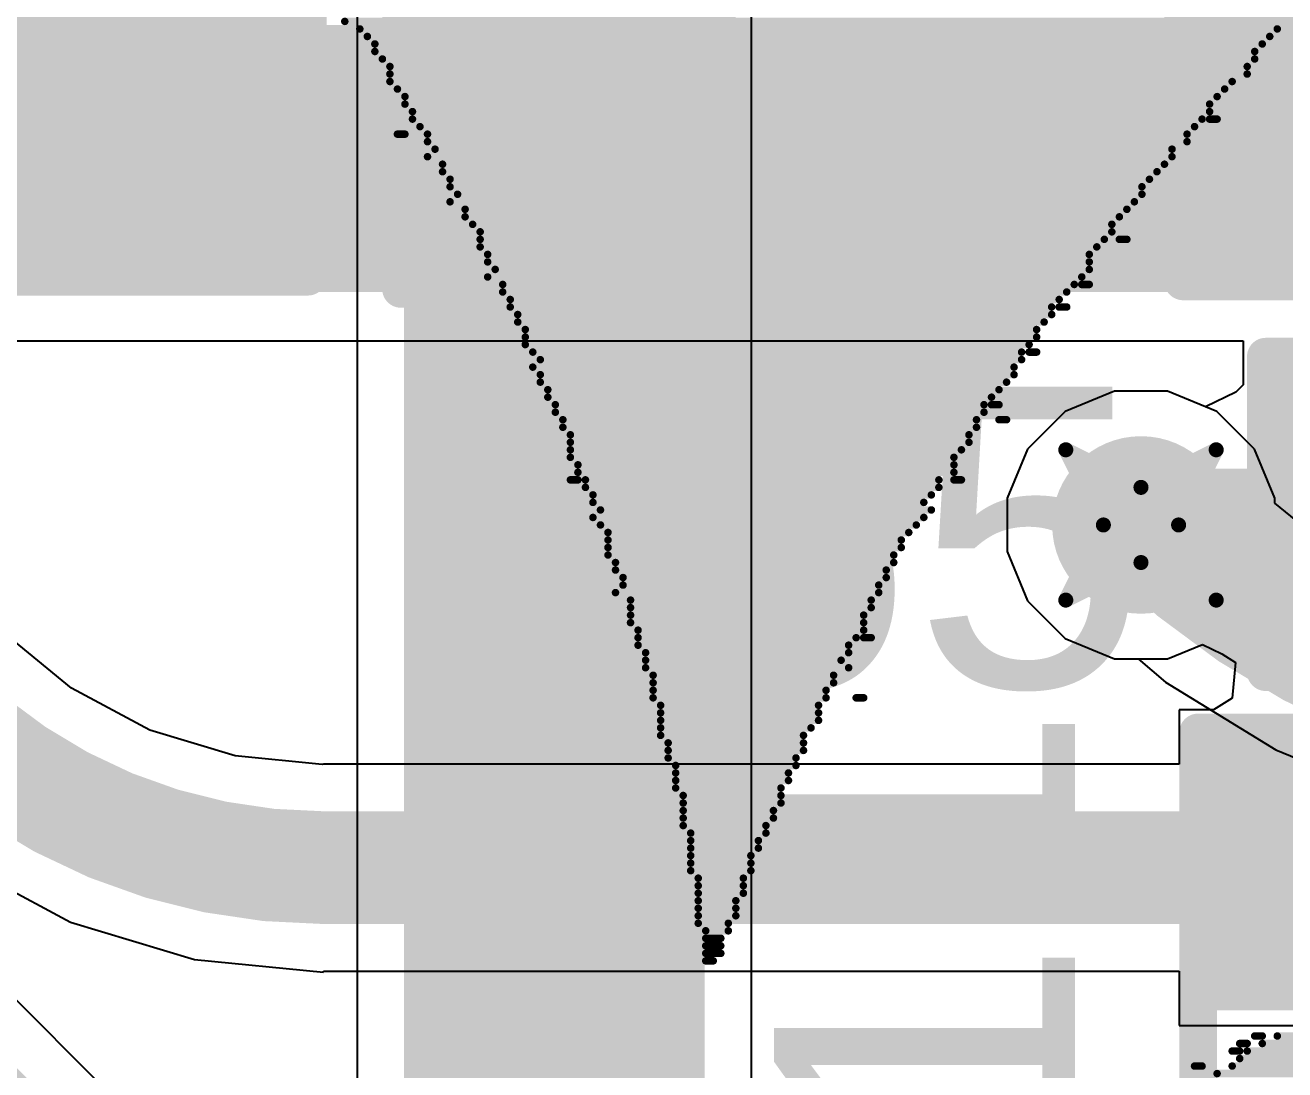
# Model space of a CAD drawing. Header units: inches. Extents: x -5 to 426, y -53 to 116.
# Drawn here: x 30.986 to 35.24, y -12.688 to -9.158 of the extents above; entities that cross this region are included whole.
import ezdxf

# ---------------------------------------------------------------- set-up
doc = ezdxf.new("R2010")
doc.units = ezdxf.units.IN
for name, color, linetype in [('Board Outline', 216, 'Continuous'), ('Bottom Layer', 5, 'Continuous'), ('Bottom Overlay', 54, 'Continuous'), ('Drill Drawing', 1, 'Continuous'), ('Top Layer', 1, 'Continuous'), ('Top Overlay', 2, 'Continuous'), ('Top Paste', 8, 'Continuous'), ('Top Solder', 216, 'Continuous'), ('Via Holes', 16, 'Continuous')]:
    doc.layers.add(name, color=color, linetype=linetype)
doc.styles.add('Arial', font='', dxfattribs={"height": 0.2})
doc.styles.get('Arial').set_extended_font_data('Arial')

# ---------------------------------------------------------------- blocks, each defined once
blk = doc.blocks.new('R___0603_3')
at = {"layer": 'Top Layer'}
for points in [[(-0.381, 0.4445), (-0.381, -0.4445), (-1.143, -0.4445), (-1.143, 0.4445)], [(1.143, 0.4445), (1.143, -0.4445), (0.381, -0.4445), (0.381, 0.4445)]]:
    blk.add_hatch(color=1, dxfattribs=at).paths.add_polyline_path(points)
at = {"layer": 'Top Paste'}
for points in [[(-0.381, 0.4445), (-0.381, -0.4445), (-1.143, -0.4445), (-1.143, 0.4445)], [(1.143, 0.4445), (1.143, -0.4445), (0.381, -0.4445), (0.381, 0.4445)]]:
    blk.add_hatch(color=8, dxfattribs=at).paths.add_polyline_path(points)
at = {"layer": 'Top Solder'}
for points in [[(-0.2794, 0.5461), (-0.2794, -0.5461), (-1.2446, -0.5461), (-1.2446, 0.5461)], [(1.2446, 0.5461), (1.2446, -0.5461), (0.2794, -0.5461), (0.2794, 0.5461)]]:
    blk.add_hatch(color=216, dxfattribs=at).paths.add_polyline_path(points)
at = {"layer": 'Top Overlay', "const_width": 0.127}
for points in [[(-1.2192, 0.5334), (-1.2192, -0.5334)], [(-1.2192, 0.5334), (1.2192, 0.5334)], [(1.2192, 0.5334), (1.2192, -0.5334)], [(-1.2192, -0.5334), (1.2192, -0.5334)]]:
    blk.add_lwpolyline(points, dxfattribs=at)
at = {"layer": 'Top Overlay', "const_width": 0.0635}
for points in [[(-1.25095, 0.5334, 1), (-1.18745, 0.5334, 1)], [(-1.25095, 0.5334, 1), (-1.18745, 0.5334, 1)], [(1.18745, 0.5334, 1), (1.25095, 0.5334, 1)], [(1.18745, 0.5334, 1), (1.25095, 0.5334, 1)], [(-1.25095, -0.5334, 1), (-1.18745, -0.5334, 1)], [(-1.25095, -0.5334, 1), (-1.18745, -0.5334, 1)], [(1.18745, -0.5334, 1), (1.25095, -0.5334, 1)], [(1.18745, -0.5334, 1), (1.25095, -0.5334, 1)]]:
    blk.add_lwpolyline(points, format="xyb", close=True, dxfattribs=at)
blk = doc.blocks.new('R___0603_4')
at = {"layer": 'Top Layer'}
for points in [[(-0.381, 0.4445), (-0.381, -0.4445), (-1.143, -0.4445), (-1.143, 0.4445)], [(1.143, 0.4445), (1.143, -0.4445), (0.381, -0.4445), (0.381, 0.4445)]]:
    blk.add_hatch(color=1, dxfattribs=at).paths.add_polyline_path(points)
at = {"layer": 'Top Paste'}
for points in [[(-0.381, 0.4445), (-0.381, -0.4445), (-1.143, -0.4445), (-1.143, 0.4445)], [(1.143, 0.4445), (1.143, -0.4445), (0.381, -0.4445), (0.381, 0.4445)]]:
    blk.add_hatch(color=8, dxfattribs=at).paths.add_polyline_path(points)
at = {"layer": 'Top Solder'}
for points in [[(-0.2794, 0.5461), (-0.2794, -0.5461), (-1.2446, -0.5461), (-1.2446, 0.5461)], [(1.2446, 0.5461), (1.2446, -0.5461), (0.2794, -0.5461), (0.2794, 0.5461)]]:
    blk.add_hatch(color=216, dxfattribs=at).paths.add_polyline_path(points)
at = {"layer": 'Top Overlay', "const_width": 0.127}
for points in [[(-1.2192, 0.5334), (1.2192, 0.5334)], [(-1.2192, 0.5334), (-1.2192, -0.5334)], [(1.2192, 0.5334), (1.2192, -0.5334)], [(-1.2192, -0.5334), (1.2192, -0.5334)]]:
    blk.add_lwpolyline(points, dxfattribs=at)
at = {"layer": 'Top Overlay', "const_width": 0.0635}
for points in [[(-1.25095, 0.5334, 1), (-1.18745, 0.5334, 1)], [(-1.25095, 0.5334, 1), (-1.18745, 0.5334, 1)], [(1.18745, 0.5334, 1), (1.25095, 0.5334, 1)], [(1.18745, 0.5334, 1), (1.25095, 0.5334, 1)], [(-1.25095, -0.5334, 1), (-1.18745, -0.5334, 1)], [(-1.25095, -0.5334, 1), (-1.18745, -0.5334, 1)], [(1.18745, -0.5334, 1), (1.25095, -0.5334, 1)], [(1.18745, -0.5334, 1), (1.25095, -0.5334, 1)]]:
    blk.add_lwpolyline(points, format="xyb", close=True, dxfattribs=at)
blk = doc.blocks.new('R___0603_5')
at = {"layer": 'Top Layer'}
for points in [[(-0.381, 0.4445), (-0.381, -0.4445), (-1.143, -0.4445), (-1.143, 0.4445)], [(1.143, 0.4445), (1.143, -0.4445), (0.381, -0.4445), (0.381, 0.4445)]]:
    blk.add_hatch(color=1, dxfattribs=at).paths.add_polyline_path(points)
at = {"layer": 'Top Paste'}
for points in [[(-0.381, 0.4445), (-0.381, -0.4445), (-1.143, -0.4445), (-1.143, 0.4445)], [(1.143, 0.4445), (1.143, -0.4445), (0.381, -0.4445), (0.381, 0.4445)]]:
    blk.add_hatch(color=8, dxfattribs=at).paths.add_polyline_path(points)
at = {"layer": 'Top Solder'}
for points in [[(-0.2794, 0.5461), (-0.2794, -0.5461), (-1.2446, -0.5461), (-1.2446, 0.5461)], [(1.2446, 0.5461), (1.2446, -0.5461), (0.2794, -0.5461), (0.2794, 0.5461)]]:
    blk.add_hatch(color=216, dxfattribs=at).paths.add_polyline_path(points)
at = {"layer": 'Top Overlay', "const_width": 0.127}
for points in [[(-1.2192, 0.5334), (1.2192, 0.5334)], [(-1.2192, 0.5334), (-1.2192, -0.5334)], [(1.2192, 0.5334), (1.2192, -0.5334)], [(-1.2192, -0.5334), (1.2192, -0.5334)]]:
    blk.add_lwpolyline(points, dxfattribs=at)
at = {"layer": 'Top Overlay', "const_width": 0.0635}
for points in [[(-1.25095, 0.5334, 1), (-1.18745, 0.5334, 1)], [(-1.25095, 0.5334, 1), (-1.18745, 0.5334, 1)], [(1.18745, 0.5334, 1), (1.25095, 0.5334, 1)], [(1.18745, 0.5334, 1), (1.25095, 0.5334, 1)], [(-1.25095, -0.5334, 1), (-1.18745, -0.5334, 1)], [(-1.25095, -0.5334, 1), (-1.18745, -0.5334, 1)], [(1.18745, -0.5334, 1), (1.25095, -0.5334, 1)], [(1.18745, -0.5334, 1), (1.25095, -0.5334, 1)]]:
    blk.add_lwpolyline(points, format="xyb", close=True, dxfattribs=at)
blk = doc.blocks.new('R___0603_39')
at = {"layer": 'Top Layer'}
for points in [[(-0.381, 0.4445), (-0.381, -0.4445), (-1.143, -0.4445), (-1.143, 0.4445)], [(1.143, 0.4445), (1.143, -0.4445), (0.381, -0.4445), (0.381, 0.4445)]]:
    blk.add_hatch(color=1, dxfattribs=at).paths.add_polyline_path(points)
at = {"layer": 'Top Paste'}
for points in [[(-0.381, 0.4445), (-0.381, -0.4445), (-1.143, -0.4445), (-1.143, 0.4445)], [(1.143, 0.4445), (1.143, -0.4445), (0.381, -0.4445), (0.381, 0.4445)]]:
    blk.add_hatch(color=8, dxfattribs=at).paths.add_polyline_path(points)
at = {"layer": 'Top Solder'}
for points in [[(-0.2794, 0.5461), (-0.2794, -0.5461), (-1.2446, -0.5461), (-1.2446, 0.5461)], [(1.2446, 0.5461), (1.2446, -0.5461), (0.2794, -0.5461), (0.2794, 0.5461)]]:
    blk.add_hatch(color=216, dxfattribs=at).paths.add_polyline_path(points)
at = {"layer": 'Top Overlay', "const_width": 0.127}
for points in [[(-1.2192, 0.5334), (1.2192, 0.5334)], [(-1.2192, 0.5334), (-1.2192, -0.5334)], [(1.2192, 0.5334), (1.2192, -0.5334)], [(-1.2192, -0.5334), (1.2192, -0.5334)]]:
    blk.add_lwpolyline(points, dxfattribs=at)
at = {"layer": 'Top Overlay', "const_width": 0.0635}
for points in [[(-1.25095, 0.5334, 1), (-1.18745, 0.5334, 1)], [(-1.25095, 0.5334, 1), (-1.18745, 0.5334, 1)], [(1.18745, 0.5334, 1), (1.25095, 0.5334, 1)], [(1.18745, 0.5334, 1), (1.25095, 0.5334, 1)], [(-1.25095, -0.5334, 1), (-1.18745, -0.5334, 1)], [(-1.25095, -0.5334, 1), (-1.18745, -0.5334, 1)], [(1.18745, -0.5334, 1), (1.25095, -0.5334, 1)], [(1.18745, -0.5334, 1), (1.25095, -0.5334, 1)]]:
    blk.add_lwpolyline(points, format="xyb", close=True, dxfattribs=at)
blk = doc.blocks.new('R___0603_52')
at = {"layer": 'Top Layer'}
for points in [[(-0.381, 0.4445), (-0.381, -0.4445), (-1.143, -0.4445), (-1.143, 0.4445)], [(1.143, 0.4445), (1.143, -0.4445), (0.381, -0.4445), (0.381, 0.4445)]]:
    blk.add_hatch(color=1, dxfattribs=at).paths.add_polyline_path(points)
at = {"layer": 'Top Paste'}
for points in [[(-0.381, 0.4445), (-0.381, -0.4445), (-1.143, -0.4445), (-1.143, 0.4445)], [(1.143, 0.4445), (1.143, -0.4445), (0.381, -0.4445), (0.381, 0.4445)]]:
    blk.add_hatch(color=8, dxfattribs=at).paths.add_polyline_path(points)
at = {"layer": 'Top Solder'}
for points in [[(-0.2794, 0.5461), (-0.2794, -0.5461), (-1.2446, -0.5461), (-1.2446, 0.5461)], [(1.2446, 0.5461), (1.2446, -0.5461), (0.2794, -0.5461), (0.2794, 0.5461)]]:
    blk.add_hatch(color=216, dxfattribs=at).paths.add_polyline_path(points)
at = {"layer": 'Top Overlay', "const_width": 0.127}
for points in [[(-1.2192, 0.5334), (-1.2192, -0.5334)], [(1.2192, 0.5334), (-1.2192, 0.5334)], [(1.2192, 0.5334), (1.2192, -0.5334)], [(1.2192, -0.5334), (-1.2192, -0.5334)]]:
    blk.add_lwpolyline(points, dxfattribs=at)
at = {"layer": 'Top Overlay', "const_width": 0.0635}
for points in [[(-1.25095, 0.5334, 1), (-1.18745, 0.5334, 1)], [(-1.25095, 0.5334, 1), (-1.18745, 0.5334, 1)], [(1.18745, 0.5334, 1), (1.25095, 0.5334, 1)], [(1.18745, 0.5334, 1), (1.25095, 0.5334, 1)], [(-1.25095, -0.5334, 1), (-1.18745, -0.5334, 1)], [(-1.25095, -0.5334, 1), (-1.18745, -0.5334, 1)], [(1.18745, -0.5334, 1), (1.25095, -0.5334, 1)], [(1.18745, -0.5334, 1), (1.25095, -0.5334, 1)]]:
    blk.add_lwpolyline(points, format="xyb", close=True, dxfattribs=at)

msp = doc.modelspace()

# ---------------------------------------------------------------- hatches: boundary and pattern name
at = {"layer": 'Bottom Layer'}
h = msp.add_hatch(color=5, dxfattribs=at)
edge = h.paths.add_edge_path()
edge.add_arc((34.7543, -10.847), 0.3, 0, 360)
at = {"layer": 'Top Layer'}
msp.add_hatch(color=1, dxfattribs=at).paths.add_polyline_path([(37.4213, -9.1568), (30.8844, -9.1568), (30.8844, -10.0596), (37.4213, -10.0596)])
h = msp.add_hatch(color=1, dxfattribs=at)
edge = h.paths.add_edge_path()
edge.add_arc((34.7543, -10.847), 0.3, 0, 360)
at = {"layer": 'Via Holes'}
h = msp.add_hatch(color=7, dxfattribs=at)
edge = h.paths.add_edge_path()
edge.add_arc((34.7543, -10.847), 0.15, 0, 360)

# ---------------------------------------------------------------- linework, layer by layer
at = {"layer": 'Board Outline', "const_width": 0.254}
msp.add_lwpolyline([(49.7725, 6.3481, -1.144567), (-0.2979, -38.4414)], format="xyb", dxfattribs=at)
at = {"layer": 'Bottom Layer'}
for p, q in [((32.107, -7.3856), (32.107, -13.3255)), ((33.4392, -13.3255), (33.4392, -7.3856)), ((34.6643, -10.3946), (34.498, -10.4635)), ((34.8443, -10.3946), (34.6643, -10.3946)), ((35.0105, -10.4635), (34.8443, -10.3946)), ((34.498, -10.4635), (34.3707, -10.5907)), ((35.1378, -10.5907), (35.0105, -10.4635)), ((34.3707, -10.5907), (34.3019, -10.757)), ((35.2067, -10.757), (35.1378, -10.5907)), ((34.3019, -10.757), (34.3019, -10.937)), ((35.2067, -10.7734), (35.2067, -10.757)), ((35.3142, -10.8616), (35.2067, -10.7734)), ((34.3019, -10.937), (34.3707, -11.1032)), ((34.3707, -11.1032), (34.498, -11.2305)), ((34.498, -11.2305), (34.6643, -11.2994)), ((34.6643, -11.2994), (34.7444, -11.2994)), ((34.7444, -11.2994), (34.8374, -11.3788)), ((34.8374, -11.3788), (35.2093, -11.6067)), ((35.2093, -11.6067), (35.6123, -11.7736))]:
    msp.add_line(p, q, dxfattribs=at)
at = {"layer": 'Bottom Layer', "const_width": 1.016}
msp.add_lwpolyline([(32.7731, -13.3255), (32.7731, -7.3856)], dxfattribs=at)
at = {"layer": 'Bottom Layer', "const_width": 0.381}
msp.add_lwpolyline([(36.4713, -11.5582, -0.198912), (34.7543, -10.847)], format="xyb", dxfattribs=at)
at = {"layer": 'Bottom Layer', "const_width": 0.1905}
msp.add_lwpolyline([(34.659, -10.847, 1), (34.8495, -10.847, 1)], format="xyb", close=True, dxfattribs=at)
at = {"layer": 'Bottom Overlay', "const_width": 0.0254}
for points in [[(32.0651, -9.1452), (35.2401, -9.1452)], [(32.1159, -9.1706), (35.2147, -9.1706)], [(32.1413, -9.196), (35.1893, -9.196)], [(32.1667, -9.2214), (35.1639, -9.2214)], [(32.1667, -9.2468), (35.1385, -9.2468)], [(32.1921, -9.2722), (35.1385, -9.2722)], [(32.2175, -9.2976), (35.1131, -9.2976)], [(32.2175, -9.323), (35.1131, -9.323)], [(32.2175, -9.3484), (35.0623, -9.3484)], [(32.2429, -9.3738), (35.0369, -9.3738)], [(32.2683, -9.3992), (35.0115, -9.3992)], [(32.2683, -9.4246), (34.9861, -9.4246)], [(32.2937, -9.45), (34.9861, -9.45)], [(32.2937, -9.4754), (34.9607, -9.4754)], [(34.9861, -9.4754), (35.0115, -9.4754)], [(32.2429, -9.5262), (32.2683, -9.5262)], [(32.3191, -9.5008), (34.9353, -9.5008)], [(32.3445, -9.5262), (34.9099, -9.5262)], [(32.3445, -9.5516), (34.9099, -9.5516)], [(32.3699, -9.577), (34.8591, -9.577)], [(32.3445, -9.6024), (34.8591, -9.6024)], [(32.3953, -9.6278), (34.8337, -9.6278)], [(32.3953, -9.6532), (34.8083, -9.6532)], [(32.4207, -9.6786), (34.7829, -9.6786)], [(32.4207, -9.704), (34.7575, -9.704)], [(32.4207, -9.7548), (34.7321, -9.7548)], [(32.4461, -9.7294), (34.7575, -9.7294)], [(32.4715, -9.7802), (34.7067, -9.7802)], [(32.4715, -9.8056), (34.6813, -9.8056)], [(32.4969, -9.831), (34.6559, -9.831)], [(32.5223, -9.8564), (34.6559, -9.8564)], [(32.5223, -9.8818), (34.6305, -9.8818)], [(34.6813, -9.8818), (34.7067, -9.8818)], [(32.5223, -9.9072), (34.6051, -9.9072)], [(32.5477, -9.9326), (34.5797, -9.9326)], [(32.5477, -9.958), (34.5797, -9.958)], [(32.5477, -10.0088), (34.5543, -10.0088)], [(32.5731, -9.9834), (34.5797, -9.9834)], [(32.5985, -10.0342), (34.5289, -10.0342)], [(34.5543, -10.0342), (34.5797, -10.0342)], [(32.5985, -10.0596), (34.5035, -10.0596)], [(32.6239, -10.085), (34.4781, -10.085)], [(32.6239, -10.1104), (34.4527, -10.1104)], [(32.6493, -10.1358), (34.4527, -10.1358)], [(34.4781, -10.1104), (34.5035, -10.1104)], [(32.6493, -10.1612), (34.4273, -10.1612)], [(32.6747, -10.1866), (34.4019, -10.1866)], [(32.6747, -10.212), (34.4019, -10.212)], [(32.6747, -10.2374), (34.3765, -10.2374)], [(32.7001, -10.2628), (34.3511, -10.2628)], [(34.3765, -10.2628), (34.4019, -10.2628)], [(32.7255, -10.2882), (34.3511, -10.2882)], [(32.7001, -10.3136), (34.3257, -10.3136)], [(32.7255, -10.339), (34.3257, -10.339)], [(32.7255, -10.3644), (34.3003, -10.3644)], [(32.7509, -10.3898), (34.2749, -10.3898)], [(32.7509, -10.4152), (34.2495, -10.4152)], [(32.7763, -10.4406), (34.2241, -10.4406)], [(32.7763, -10.466), (34.2241, -10.466)], [(34.2495, -10.4406), (34.2749, -10.4406)], [(32.8017, -10.4914), (34.1987, -10.4914)], [(32.8017, -10.5168), (34.1987, -10.5168)], [(34.2749, -10.4914), (34.3003, -10.4914)], [(32.8271, -10.5422), (34.1733, -10.5422)], [(32.8271, -10.5676), (34.1733, -10.5676)], [(32.8271, -10.593), (34.1479, -10.593)], [(32.8271, -10.6184), (34.1225, -10.6184)], [(32.8525, -10.6438), (34.1225, -10.6438)], [(32.8525, -10.6692), (34.1225, -10.6692)], [(32.8271, -10.6946), (32.8525, -10.6946)], [(32.8779, -10.6946), (34.0717, -10.6946)], [(32.8779, -10.72), (34.0717, -10.72)], [(34.1225, -10.6946), (34.1479, -10.6946)], [(32.9033, -10.7454), (34.0463, -10.7454)], [(32.9033, -10.7708), (34.0209, -10.7708)], [(32.9287, -10.7962), (34.0463, -10.7962)], [(32.9033, -10.8216), (34.0209, -10.8216)], [(32.9287, -10.847), (33.9955, -10.847)], [(32.9541, -10.8724), (33.9701, -10.8724)], [(32.9541, -10.8978), (33.9447, -10.8978)], [(32.9541, -10.9232), (33.9447, -10.9232)], [(32.9541, -10.9486), (33.9193, -10.9486)], [(32.9795, -10.974), (33.9193, -10.974)], [(32.9795, -10.9994), (33.8939, -10.9994)], [(33.0049, -11.0248), (33.8939, -11.0248)], [(33.0049, -11.0502), (33.8685, -11.0502)], [(32.9795, -11.0756), (33.8685, -11.0756)], [(33.0303, -11.101), (33.8431, -11.101)], [(33.0303, -11.1264), (33.8431, -11.1264)], [(33.0303, -11.1518), (33.8177, -11.1518)], [(33.0303, -11.1772), (33.8177, -11.1772)], [(33.0557, -11.2026), (33.8177, -11.2026)], [(33.0557, -11.228), (33.7923, -11.228)], [(33.8177, -11.228), (33.8431, -11.228)], [(33.0557, -11.2534), (33.7669, -11.2534)], [(33.0811, -11.2788), (33.7669, -11.2788)], [(33.0811, -11.3042), (33.7415, -11.3042)], [(33.0811, -11.3296), (33.7669, -11.3296)], [(33.1065, -11.355), (33.7161, -11.355)], [(33.1065, -11.3804), (33.7161, -11.3804)], [(33.1065, -11.4058), (33.6907, -11.4058)], [(33.1065, -11.4312), (33.6907, -11.4312)], [(33.1319, -11.4566), (33.6653, -11.4566)], [(33.7923, -11.4312), (33.8177, -11.4312)], [(33.1319, -11.482), (33.6653, -11.482)], [(33.1319, -11.5074), (33.6653, -11.5074)], [(33.1319, -11.5328), (33.6399, -11.5328)], [(33.1319, -11.5582), (33.6145, -11.5582)], [(33.1573, -11.5836), (33.6145, -11.5836)], [(33.1573, -11.609), (33.6145, -11.609)], [(33.1573, -11.6344), (33.5891, -11.6344)], [(33.1827, -11.6598), (33.5891, -11.6598)], [(33.1827, -11.6852), (33.5637, -11.6852)], [(33.1827, -11.7106), (33.5637, -11.7106)], [(33.1827, -11.736), (33.5383, -11.736)], [(33.2081, -11.7614), (33.5383, -11.7614)], [(33.2081, -11.7868), (33.5383, -11.7868)], [(33.2081, -11.8122), (33.5129, -11.8122)], [(33.2081, -11.8376), (33.5129, -11.8376)], [(33.2081, -11.863), (33.4875, -11.863)], [(33.2335, -11.8884), (33.4875, -11.8884)], [(33.2335, -11.9138), (33.4621, -11.9138)], [(33.2335, -11.9392), (33.4621, -11.9392)], [(33.2335, -11.9646), (33.4367, -11.9646)], [(33.2335, -11.99), (33.4367, -11.99)], [(33.2335, -12.0154), (33.4367, -12.0154)], [(33.2589, -12.0408), (33.4113, -12.0408)], [(33.2589, -12.0662), (33.4113, -12.0662)], [(33.2589, -12.0916), (33.4113, -12.0916)], [(33.2589, -12.117), (33.3859, -12.117)], [(33.2589, -12.1424), (33.3859, -12.1424)], [(33.2589, -12.1678), (33.3859, -12.1678)], [(33.2589, -12.1932), (33.3605, -12.1932)], [(33.2843, -12.2186), (33.3605, -12.2186)], [(33.2843, -12.244), (33.3351, -12.244)], [(33.2843, -12.2694), (33.3351, -12.2694)], [(33.2843, -12.2948), (33.3351, -12.2948)], [(33.2843, -12.3202), (33.3097, -12.3202)], [(35.0877, -12.5996), (35.1131, -12.5996)], [(35.1385, -12.5742), (35.1639, -12.5742)], [(35.1639, -12.5996), (36.0783, -12.5996)], [(35.2147, -12.5742), (36.1291, -12.5742)], [(35.0623, -12.625), (35.0877, -12.625)], [(35.1131, -12.625), (36.0529, -12.625)], [(34.9353, -12.6758), (34.9607, -12.6758)], [(35.0623, -12.6758), (35.9767, -12.6758)], [(35.0877, -12.6504), (36.0021, -12.6504)], [(35.0115, -12.7012), (35.9513, -12.7012)]]:
    msp.add_lwpolyline(points, dxfattribs=at)
at = {"layer": 'Bottom Overlay', "const_width": 0.0127}
for points in [[(32.0587, -9.1452, 1), (32.0714, -9.1452, 1)], [(32.1095, -9.1706, 1), (32.1222, -9.1706, 1)], [(32.1349, -9.196, 1), (32.1476, -9.196, 1)], [(35.1829, -9.196, 1), (35.1956, -9.196, 1)], [(35.2083, -9.1706, 1), (35.221, -9.1706, 1)], [(32.1603, -9.2214, 1), (32.173, -9.2214, 1)], [(35.1575, -9.2214, 1), (35.1702, -9.2214, 1)], [(32.1603, -9.2468, 1), (32.173, -9.2468, 1)], [(32.1857, -9.2722, 1), (32.1984, -9.2722, 1)], [(35.1321, -9.2468, 1), (35.1448, -9.2468, 1)], [(35.1321, -9.2722, 1), (35.1448, -9.2722, 1)], [(32.2111, -9.2976, 1), (32.2238, -9.2976, 1)], [(32.2111, -9.323, 1), (32.2238, -9.323, 1)], [(35.1067, -9.2976, 1), (35.1194, -9.2976, 1)], [(35.1067, -9.323, 1), (35.1194, -9.323, 1)], [(32.2111, -9.3484, 1), (32.2238, -9.3484, 1)], [(35.0559, -9.3484, 1), (35.0686, -9.3484, 1)], [(32.2365, -9.3738, 1), (32.2492, -9.3738, 1)], [(32.2619, -9.3992, 1), (32.2746, -9.3992, 1)], [(35.0051, -9.3992, 1), (35.0178, -9.3992, 1)], [(35.0305, -9.3738, 1), (35.0432, -9.3738, 1)], [(32.2619, -9.4246, 1), (32.2746, -9.4246, 1)], [(32.2873, -9.45, 1), (32.3, -9.45, 1)], [(34.9797, -9.4246, 1), (34.9924, -9.4246, 1)], [(34.9797, -9.45, 1), (34.9924, -9.45, 1)], [(32.2873, -9.4754, 1), (32.3, -9.4754, 1)], [(34.9543, -9.4754, 1), (34.967, -9.4754, 1)], [(34.9797, -9.4754, 1), (34.9924, -9.4754, 1)], [(35.0051, -9.4754, 1), (35.0178, -9.4754, 1)], [(32.2365, -9.5262, 1), (32.2492, -9.5262, 1)], [(32.2619, -9.5262, 1), (32.2746, -9.5262, 1)], [(32.3127, -9.5008, 1), (32.3254, -9.5008, 1)], [(32.3381, -9.5262, 1), (32.3508, -9.5262, 1)], [(34.9035, -9.5262, 1), (34.9162, -9.5262, 1)], [(34.9289, -9.5008, 1), (34.9416, -9.5008, 1)], [(32.3381, -9.5516, 1), (32.3508, -9.5516, 1)], [(32.3635, -9.577, 1), (32.3762, -9.577, 1)], [(34.8527, -9.577, 1), (34.8654, -9.577, 1)], [(34.9035, -9.5516, 1), (34.9162, -9.5516, 1)], [(32.3381, -9.6024, 1), (32.3508, -9.6024, 1)], [(32.3889, -9.6278, 1), (32.4016, -9.6278, 1)], [(34.8273, -9.6278, 1), (34.84, -9.6278, 1)], [(34.8527, -9.6024, 1), (34.8654, -9.6024, 1)], [(32.3889, -9.6532, 1), (32.4016, -9.6532, 1)], [(34.8019, -9.6532, 1), (34.8146, -9.6532, 1)], [(32.4143, -9.6786, 1), (32.427, -9.6786, 1)], [(32.4143, -9.704, 1), (32.427, -9.704, 1)], [(34.7511, -9.704, 1), (34.7638, -9.704, 1)], [(34.7765, -9.6786, 1), (34.7892, -9.6786, 1)], [(32.4143, -9.7548, 1), (32.427, -9.7548, 1)], [(32.4397, -9.7294, 1), (32.4524, -9.7294, 1)], [(34.7257, -9.7548, 1), (34.7384, -9.7548, 1)], [(34.7511, -9.7294, 1), (34.7638, -9.7294, 1)], [(32.4651, -9.7802, 1), (32.4778, -9.7802, 1)], [(34.7003, -9.7802, 1), (34.713, -9.7802, 1)], [(32.4651, -9.8056, 1), (32.4778, -9.8056, 1)], [(32.4905, -9.831, 1), (32.5032, -9.831, 1)], [(34.6495, -9.831, 1), (34.6622, -9.831, 1)], [(34.6749, -9.8056, 1), (34.6876, -9.8056, 1)], [(32.5159, -9.8564, 1), (32.5286, -9.8564, 1)], [(32.5159, -9.8818, 1), (32.5286, -9.8818, 1)], [(34.6241, -9.8818, 1), (34.6368, -9.8818, 1)], [(34.6495, -9.8564, 1), (34.6622, -9.8564, 1)], [(34.6749, -9.8818, 1), (34.6876, -9.8818, 1)], [(34.7003, -9.8818, 1), (34.713, -9.8818, 1)], [(32.5159, -9.9072, 1), (32.5286, -9.9072, 1)], [(34.5987, -9.9072, 1), (34.6114, -9.9072, 1)], [(32.5413, -9.9326, 1), (32.554, -9.9326, 1)], [(32.5413, -9.958, 1), (32.554, -9.958, 1)], [(34.5733, -9.9326, 1), (34.586, -9.9326, 1)], [(34.5733, -9.958, 1), (34.586, -9.958, 1)], [(32.5413, -10.0088, 1), (32.554, -10.0088, 1)], [(32.5667, -9.9834, 1), (32.5794, -9.9834, 1)], [(34.5479, -10.0088, 1), (34.5606, -10.0088, 1)], [(34.5733, -9.9834, 1), (34.586, -9.9834, 1)], [(32.5921, -10.0342, 1), (32.6048, -10.0342, 1)], [(34.5225, -10.0342, 1), (34.5352, -10.0342, 1)], [(34.5479, -10.0342, 1), (34.5606, -10.0342, 1)], [(34.5733, -10.0342, 1), (34.586, -10.0342, 1)], [(32.5921, -10.0596, 1), (32.6048, -10.0596, 1)], [(32.6175, -10.085, 1), (32.6302, -10.085, 1)], [(34.4717, -10.085, 1), (34.4844, -10.085, 1)], [(34.4971, -10.0596, 1), (34.5098, -10.0596, 1)], [(32.6175, -10.1104, 1), (32.6302, -10.1104, 1)], [(32.6429, -10.1358, 1), (32.6556, -10.1358, 1)], [(34.4463, -10.1104, 1), (34.459, -10.1104, 1)], [(34.4463, -10.1358, 1), (34.459, -10.1358, 1)], [(34.4717, -10.1104, 1), (34.4844, -10.1104, 1)], [(34.4971, -10.1104, 1), (34.5098, -10.1104, 1)], [(32.6429, -10.1612, 1), (32.6556, -10.1612, 1)], [(34.4209, -10.1612, 1), (34.4336, -10.1612, 1)], [(32.6683, -10.1866, 1), (32.681, -10.1866, 1)], [(32.6683, -10.212, 1), (32.681, -10.212, 1)], [(34.3955, -10.1866, 1), (34.4082, -10.1866, 1)], [(34.3955, -10.212, 1), (34.4082, -10.212, 1)], [(32.6683, -10.2374, 1), (32.681, -10.2374, 1)], [(32.6937, -10.2628, 1), (32.7064, -10.2628, 1)], [(34.3447, -10.2628, 1), (34.3574, -10.2628, 1)], [(34.3701, -10.2374, 1), (34.3828, -10.2374, 1)], [(34.3701, -10.2628, 1), (34.3828, -10.2628, 1)], [(34.3955, -10.2628, 1), (34.4082, -10.2628, 1)], [(32.7191, -10.2882, 1), (32.7318, -10.2882, 1)], [(34.3447, -10.2882, 1), (34.3574, -10.2882, 1)], [(32.6937, -10.3136, 1), (32.7064, -10.3136, 1)], [(32.7191, -10.339, 1), (32.7318, -10.339, 1)], [(34.3193, -10.3136, 1), (34.332, -10.3136, 1)], [(34.3193, -10.339, 1), (34.332, -10.339, 1)], [(32.7191, -10.3644, 1), (32.7318, -10.3644, 1)], [(32.7445, -10.3898, 1), (32.7572, -10.3898, 1)], [(34.2685, -10.3898, 1), (34.2812, -10.3898, 1)], [(34.2939, -10.3644, 1), (34.3066, -10.3644, 1)], [(32.7445, -10.4152, 1), (32.7572, -10.4152, 1)], [(34.2431, -10.4152, 1), (34.2558, -10.4152, 1)], [(32.7699, -10.4406, 1), (32.7826, -10.4406, 1)], [(32.7699, -10.466, 1), (32.7826, -10.466, 1)], [(34.2177, -10.4406, 1), (34.2304, -10.4406, 1)], [(34.2177, -10.466, 1), (34.2304, -10.466, 1)], [(34.2431, -10.4406, 1), (34.2558, -10.4406, 1)], [(34.2685, -10.4406, 1), (34.2812, -10.4406, 1)], [(32.7953, -10.4914, 1), (32.808, -10.4914, 1)], [(32.7953, -10.5168, 1), (32.808, -10.5168, 1)], [(34.1923, -10.4914, 1), (34.205, -10.4914, 1)], [(34.1923, -10.5168, 1), (34.205, -10.5168, 1)], [(34.2685, -10.4914, 1), (34.2812, -10.4914, 1)], [(34.2939, -10.4914, 1), (34.3066, -10.4914, 1)], [(32.8207, -10.5422, 1), (32.8334, -10.5422, 1)], [(34.1669, -10.5422, 1), (34.1796, -10.5422, 1)], [(32.8207, -10.5676, 1), (32.8334, -10.5676, 1)], [(32.8207, -10.593, 1), (32.8334, -10.593, 1)], [(34.1415, -10.593, 1), (34.1542, -10.593, 1)], [(34.1669, -10.5676, 1), (34.1796, -10.5676, 1)], [(32.8207, -10.6184, 1), (32.8334, -10.6184, 1)], [(32.8461, -10.6438, 1), (32.8588, -10.6438, 1)], [(34.1161, -10.6184, 1), (34.1288, -10.6184, 1)], [(34.1161, -10.6438, 1), (34.1288, -10.6438, 1)], [(32.8461, -10.6692, 1), (32.8588, -10.6692, 1)], [(34.1161, -10.6692, 1), (34.1288, -10.6692, 1)], [(32.8207, -10.6946, 1), (32.8334, -10.6946, 1)], [(32.8461, -10.6946, 1), (32.8588, -10.6946, 1)], [(32.8715, -10.6946, 1), (32.8842, -10.6946, 1)], [(32.8715, -10.72, 1), (32.8842, -10.72, 1)], [(34.0653, -10.6946, 1), (34.078, -10.6946, 1)], [(34.0653, -10.72, 1), (34.078, -10.72, 1)], [(34.1161, -10.6946, 1), (34.1288, -10.6946, 1)], [(34.1415, -10.6946, 1), (34.1542, -10.6946, 1)], [(32.8969, -10.7454, 1), (32.9096, -10.7454, 1)], [(32.8969, -10.7708, 1), (32.9096, -10.7708, 1)], [(34.0145, -10.7708, 1), (34.0272, -10.7708, 1)], [(34.0399, -10.7454, 1), (34.0526, -10.7454, 1)], [(32.9223, -10.7962, 1), (32.935, -10.7962, 1)], [(34.0399, -10.7962, 1), (34.0526, -10.7962, 1)], [(32.8969, -10.8216, 1), (32.9096, -10.8216, 1)], [(32.9223, -10.847, 1), (32.935, -10.847, 1)], [(33.9891, -10.847, 1), (34.0018, -10.847, 1)], [(34.0145, -10.8216, 1), (34.0272, -10.8216, 1)], [(32.9477, -10.8724, 1), (32.9604, -10.8724, 1)], [(32.9477, -10.8978, 1), (32.9604, -10.8978, 1)], [(33.9383, -10.8978, 1), (33.951, -10.8978, 1)], [(33.9637, -10.8724, 1), (33.9764, -10.8724, 1)], [(32.9477, -10.9232, 1), (32.9604, -10.9232, 1)], [(33.9383, -10.9232, 1), (33.951, -10.9232, 1)], [(32.9477, -10.9486, 1), (32.9604, -10.9486, 1)], [(32.9731, -10.974, 1), (32.9858, -10.974, 1)], [(33.9129, -10.9486, 1), (33.9256, -10.9486, 1)], [(33.9129, -10.974, 1), (33.9256, -10.974, 1)], [(32.9731, -10.9994, 1), (32.9858, -10.9994, 1)], [(32.9985, -11.0248, 1), (33.0112, -11.0248, 1)], [(33.8875, -10.9994, 1), (33.9002, -10.9994, 1)], [(33.8875, -11.0248, 1), (33.9002, -11.0248, 1)], [(32.9985, -11.0502, 1), (33.0112, -11.0502, 1)], [(33.8621, -11.0502, 1), (33.8748, -11.0502, 1)], [(32.9731, -11.0756, 1), (32.9858, -11.0756, 1)], [(33.0239, -11.101, 1), (33.0366, -11.101, 1)], [(33.8367, -11.101, 1), (33.8494, -11.101, 1)], [(33.8621, -11.0756, 1), (33.8748, -11.0756, 1)], [(33.0239, -11.1264, 1), (33.0366, -11.1264, 1)], [(33.0239, -11.1518, 1), (33.0366, -11.1518, 1)], [(33.8113, -11.1518, 1), (33.824, -11.1518, 1)], [(33.8367, -11.1264, 1), (33.8494, -11.1264, 1)], [(33.0239, -11.1772, 1), (33.0366, -11.1772, 1)], [(33.8113, -11.1772, 1), (33.824, -11.1772, 1)], [(33.0493, -11.2026, 1), (33.062, -11.2026, 1)], [(33.0493, -11.228, 1), (33.062, -11.228, 1)], [(33.7859, -11.228, 1), (33.7986, -11.228, 1)], [(33.8113, -11.2026, 1), (33.824, -11.2026, 1)], [(33.8113, -11.228, 1), (33.824, -11.228, 1)], [(33.8367, -11.228, 1), (33.8494, -11.228, 1)], [(33.0493, -11.2534, 1), (33.062, -11.2534, 1)], [(33.0747, -11.2788, 1), (33.0874, -11.2788, 1)], [(33.7605, -11.2534, 1), (33.7732, -11.2534, 1)], [(33.7605, -11.2788, 1), (33.7732, -11.2788, 1)], [(33.0747, -11.3042, 1), (33.0874, -11.3042, 1)], [(33.0747, -11.3296, 1), (33.0874, -11.3296, 1)], [(33.7351, -11.3042, 1), (33.7478, -11.3042, 1)], [(33.7605, -11.3296, 1), (33.7732, -11.3296, 1)], [(33.1001, -11.355, 1), (33.1128, -11.355, 1)], [(33.7097, -11.355, 1), (33.7224, -11.355, 1)], [(33.1001, -11.3804, 1), (33.1128, -11.3804, 1)], [(33.1001, -11.4058, 1), (33.1128, -11.4058, 1)], [(33.6843, -11.4058, 1), (33.697, -11.4058, 1)], [(33.7097, -11.3804, 1), (33.7224, -11.3804, 1)], [(33.1001, -11.4312, 1), (33.1128, -11.4312, 1)], [(33.1255, -11.4566, 1), (33.1382, -11.4566, 1)], [(33.6589, -11.4566, 1), (33.6716, -11.4566, 1)], [(33.6843, -11.4312, 1), (33.697, -11.4312, 1)], [(33.7859, -11.4312, 1), (33.7986, -11.4312, 1)], [(33.8113, -11.4312, 1), (33.824, -11.4312, 1)], [(33.1255, -11.482, 1), (33.1382, -11.482, 1)], [(33.6589, -11.482, 1), (33.6716, -11.482, 1)], [(33.1255, -11.5074, 1), (33.1382, -11.5074, 1)], [(33.1255, -11.5328, 1), (33.1382, -11.5328, 1)], [(33.6335, -11.5328, 1), (33.6462, -11.5328, 1)], [(33.6589, -11.5074, 1), (33.6716, -11.5074, 1)], [(33.1255, -11.5582, 1), (33.1382, -11.5582, 1)], [(33.1509, -11.5836, 1), (33.1636, -11.5836, 1)], [(33.6081, -11.5582, 1), (33.6208, -11.5582, 1)], [(33.6081, -11.5836, 1), (33.6208, -11.5836, 1)], [(33.1509, -11.609, 1), (33.1636, -11.609, 1)], [(33.6081, -11.609, 1), (33.6208, -11.609, 1)], [(33.1509, -11.6344, 1), (33.1636, -11.6344, 1)], [(33.1763, -11.6598, 1), (33.189, -11.6598, 1)], [(33.5827, -11.6344, 1), (33.5954, -11.6344, 1)], [(33.5827, -11.6598, 1), (33.5954, -11.6598, 1)], [(33.1763, -11.6852, 1), (33.189, -11.6852, 1)], [(33.1763, -11.7106, 1), (33.189, -11.7106, 1)], [(33.5573, -11.6852, 1), (33.57, -11.6852, 1)], [(33.5573, -11.7106, 1), (33.57, -11.7106, 1)], [(33.1763, -11.736, 1), (33.189, -11.736, 1)], [(33.5319, -11.736, 1), (33.5446, -11.736, 1)], [(33.2017, -11.7614, 1), (33.2144, -11.7614, 1)], [(33.2017, -11.7868, 1), (33.2144, -11.7868, 1)], [(33.5319, -11.7614, 1), (33.5446, -11.7614, 1)], [(33.5319, -11.7868, 1), (33.5446, -11.7868, 1)], [(33.2017, -11.8122, 1), (33.2144, -11.8122, 1)], [(33.2017, -11.8376, 1), (33.2144, -11.8376, 1)], [(33.5065, -11.8122, 1), (33.5192, -11.8122, 1)], [(33.5065, -11.8376, 1), (33.5192, -11.8376, 1)], [(33.2017, -11.863, 1), (33.2144, -11.863, 1)], [(33.4811, -11.863, 1), (33.4938, -11.863, 1)], [(33.2271, -11.8884, 1), (33.2398, -11.8884, 1)], [(33.2271, -11.9138, 1), (33.2398, -11.9138, 1)], [(33.4557, -11.9138, 1), (33.4684, -11.9138, 1)], [(33.4811, -11.8884, 1), (33.4938, -11.8884, 1)], [(33.2271, -11.9392, 1), (33.2398, -11.9392, 1)], [(33.2271, -11.9646, 1), (33.2398, -11.9646, 1)], [(33.4303, -11.9646, 1), (33.443, -11.9646, 1)], [(33.4557, -11.9392, 1), (33.4684, -11.9392, 1)], [(33.2271, -11.99, 1), (33.2398, -11.99, 1)], [(33.4303, -11.99, 1), (33.443, -11.99, 1)], [(33.2271, -12.0154, 1), (33.2398, -12.0154, 1)], [(33.2525, -12.0408, 1), (33.2652, -12.0408, 1)], [(33.4049, -12.0408, 1), (33.4176, -12.0408, 1)], [(33.4303, -12.0154, 1), (33.443, -12.0154, 1)], [(33.2525, -12.0662, 1), (33.2652, -12.0662, 1)], [(33.2525, -12.0916, 1), (33.2652, -12.0916, 1)], [(33.4049, -12.0662, 1), (33.4176, -12.0662, 1)], [(33.4049, -12.0916, 1), (33.4176, -12.0916, 1)], [(33.2525, -12.117, 1), (33.2652, -12.117, 1)], [(33.3795, -12.117, 1), (33.3922, -12.117, 1)], [(33.2525, -12.1424, 1), (33.2652, -12.1424, 1)], [(33.2525, -12.1678, 1), (33.2652, -12.1678, 1)], [(33.3795, -12.1424, 1), (33.3922, -12.1424, 1)], [(33.3795, -12.1678, 1), (33.3922, -12.1678, 1)], [(33.2525, -12.1932, 1), (33.2652, -12.1932, 1)], [(33.2779, -12.2186, 1), (33.2906, -12.2186, 1)], [(33.3541, -12.1932, 1), (33.3668, -12.1932, 1)], [(33.3541, -12.2186, 1), (33.3668, -12.2186, 1)], [(33.2779, -12.244, 1), (33.2906, -12.244, 1)], [(33.3287, -12.244, 1), (33.3414, -12.244, 1)], [(33.2779, -12.2694, 1), (33.2906, -12.2694, 1)], [(33.2779, -12.2948, 1), (33.2906, -12.2948, 1)], [(33.3287, -12.2694, 1), (33.3414, -12.2694, 1)], [(33.3287, -12.2948, 1), (33.3414, -12.2948, 1)], [(33.2779, -12.3202, 1), (33.2906, -12.3202, 1)], [(33.3033, -12.3202, 1), (33.316, -12.3202, 1)], [(35.0813, -12.5996, 1), (35.094, -12.5996, 1)], [(35.1067, -12.5996, 1), (35.1194, -12.5996, 1)], [(35.1321, -12.5742, 1), (35.1448, -12.5742, 1)], [(35.1575, -12.5742, 1), (35.1702, -12.5742, 1)], [(35.1575, -12.5996, 1), (35.1702, -12.5996, 1)], [(35.2083, -12.5742, 1), (35.221, -12.5742, 1)], [(35.0559, -12.625, 1), (35.0686, -12.625, 1)], [(35.0813, -12.625, 1), (35.094, -12.625, 1)], [(35.1067, -12.625, 1), (35.1194, -12.625, 1)], [(34.9289, -12.6758, 1), (34.9416, -12.6758, 1)], [(34.9543, -12.6758, 1), (34.967, -12.6758, 1)], [(35.0559, -12.6758, 1), (35.0686, -12.6758, 1)], [(35.0813, -12.6504, 1), (35.094, -12.6504, 1)], [(35.0051, -12.7012, 1), (35.0178, -12.7012, 1)]]:
    msp.add_lwpolyline(points, format="xyb", close=True, dxfattribs=at)
at = {"layer": 'Drill Drawing', "const_width": 0.0508}
for points in [[(34.5003, -10.593), (34.7543, -10.72)], [(34.5003, -10.593), (34.6273, -10.847)], [(34.7543, -10.72), (35.0083, -10.593)], [(34.8813, -10.847), (35.0083, -10.593)], [(34.5003, -11.101), (34.6273, -10.847)], [(34.8813, -10.847), (35.0083, -11.101)], [(34.5003, -11.101), (34.7543, -10.974)], [(34.7543, -10.974), (35.0083, -11.101)]]:
    msp.add_lwpolyline(points, dxfattribs=at)
at = {"layer": 'Drill Drawing', "const_width": 0.0254}
for points in [[(34.4876, -10.593, 1), (34.513, -10.593, 1)], [(34.4876, -10.593, 1), (34.513, -10.593, 1)], [(34.9956, -10.593, 1), (35.021, -10.593, 1)], [(34.9956, -10.593, 1), (35.021, -10.593, 1)], [(34.7416, -10.72, 1), (34.767, -10.72, 1)], [(34.7416, -10.72, 1), (34.767, -10.72, 1)], [(34.6146, -10.847, 1), (34.64, -10.847, 1)], [(34.6146, -10.847, 1), (34.64, -10.847, 1)], [(34.8686, -10.847, 1), (34.894, -10.847, 1)], [(34.8686, -10.847, 1), (34.894, -10.847, 1)], [(34.7416, -10.974, 1), (34.767, -10.974, 1)], [(34.7416, -10.974, 1), (34.767, -10.974, 1)], [(34.4876, -11.101, 1), (34.513, -11.101, 1)], [(34.4876, -11.101, 1), (34.513, -11.101, 1)], [(34.9956, -11.101, 1), (35.021, -11.101, 1)], [(34.9956, -11.101, 1), (35.021, -11.101, 1)]]:
    msp.add_lwpolyline(points, format="xyb", close=True, dxfattribs=at)
at = {"layer": 'Top Layer'}
for p, q in [((30.8844, -10.2245), (35.0997, -10.2245)), ((35.0997, -10.2245), (35.0997, -10.3734)), ((35.0997, -10.3734), (35.0746, -10.3987)), ((34.6643, -10.3946), (34.498, -10.4635)), ((34.8443, -10.3946), (34.6643, -10.3946)), ((34.9727, -10.4478), (34.8443, -10.3946)), ((35.0746, -10.3987), (34.9727, -10.4478)), ((34.498, -10.4635), (34.3707, -10.5907)), ((34.3707, -10.5907), (34.3019, -10.757)), ((34.3019, -10.757), (34.3019, -10.937)), ((34.3019, -10.937), (34.3707, -11.1032)), ((34.3707, -11.1032), (34.498, -11.2305)), ((31.1424, -11.3989), (30.9141, -11.2115)), ((34.498, -11.2305), (34.6643, -11.2994)), ((34.8443, -11.2994), (34.9617, -11.2508)), ((34.9617, -11.2508), (35.0278, -11.2826)), ((34.6643, -11.2994), (34.8443, -11.2994)), ((35.0278, -11.2826), (35.0731, -11.3117)), ((35.0731, -11.3117), (35.062, -11.432)), ((31.4071, -11.5404), (31.1424, -11.3989)), ((35.062, -11.432), (34.999, -11.4718)), ((34.999, -11.4718), (34.8838, -11.4718)), ((34.8838, -11.4718), (34.8838, -11.6556)), ((31.6943, -11.6275), (31.4071, -11.5404)), ((31.9883, -11.6565), (31.6943, -11.6275)), ((31.993, -11.6556), (31.9883, -11.6565)), ((34.8838, -11.6556), (31.993, -11.6556)), ((33.6461, -15.144), (30.4785, -11.9764)), ((30.7525, -11.9825), (31.1385, -12.1889)), ((31.1385, -12.1889), (31.5574, -12.3159)), ((31.5574, -12.3159), (31.993, -12.3588)), ((31.993, -12.3588), (31.993, -12.3548)), ((31.993, -12.3548), (34.8838, -12.3548)), ((34.8838, -12.3548), (34.8838, -12.5386)), ((34.8838, -12.5386), (36.0776, -12.5386))]:
    msp.add_line(p, q, dxfattribs=at)
for points, const_width in [([(31.507, -9.5922, -0.198912), (31.4072, -9.5508)], 0.508), ([(32.7883, -9.5922, -0.198912), (32.8496, -9.5668)], 0.508), ([(31.2643, -9.5922, -0.198912), (31.3256, -9.5668)], 0.381), ([(31.993, -12.0052, -0.198912), (30.6642, -11.4548)], 0.381)]:
    msp.add_lwpolyline(points, format="xyb", dxfattribs=dict(at, const_width=const_width))
for points, const_width in [([(31.2802, -9.5508, 1), (31.5342, -9.5508, 1)], 0.254), ([(32.7226, -9.5668, 1), (32.9766, -9.5668, 1)], 0.254), ([(31.38, -9.5922, 1), (31.634, -9.5922, 1)], 0.254), ([(32.6613, -9.5922, 1), (32.9153, -9.5922, 1)], 0.254), ([(31.169, -9.5922, 1), (31.3595, -9.5922, 1)], 0.1905), ([(31.2303, -9.5668, 1), (31.4208, -9.5668, 1)], 0.1905), ([(34.659, -10.847, 1), (34.8495, -10.847, 1)], 0.1905), ([(31.8978, -12.0052, 1), (32.0883, -12.0052, 1)], 0.1905), ([(31.8978, -12.0052, 1), (32.0883, -12.0052, 1)], 0.1905)]:
    msp.add_lwpolyline(points, format="xyb", close=True, dxfattribs=dict(at, const_width=const_width))
for points, const_width in [([(34.7543, -10.847), (35.5975, -10.847)], 0.381), ([(31.993, -12.0052), (35.4807, -12.0052)], 0.381), ([(30.1855, -12.2694), (33.3531, -15.437)], 0.508)]:
    msp.add_lwpolyline(points, dxfattribs=dict(at, const_width=const_width))

# ---------------------------------------------------------------- block references
for name, p, rotation in [('R___0603_4', (31.4072, -8.7889), 90), ('R___0603_3', (35.4299, -8.8048), 90), ('R___0603_5', (32.7883, -8.8302), 90), ('R___0603_52', (36.3951, -10.8114), 180), ('R___0603_39', (35.4807, -12.7672), 90)]:
    msp.add_blockref(name, p, dxfattribs=dict(rotation=rotation))

# ---------------------------------------------------------------- texts
at = {"layer": 'Top Overlay', "style": 'Arial'}
msp.add_text('R65', height=1.016, dxfattribs=at).set_placement((32.1706, -11.3954))
msp.add_text('R11', height=1.016, rotation=90, dxfattribs=at).set_placement((34.5312, -14.0538))

doc.saveas('drawing.dxf')
